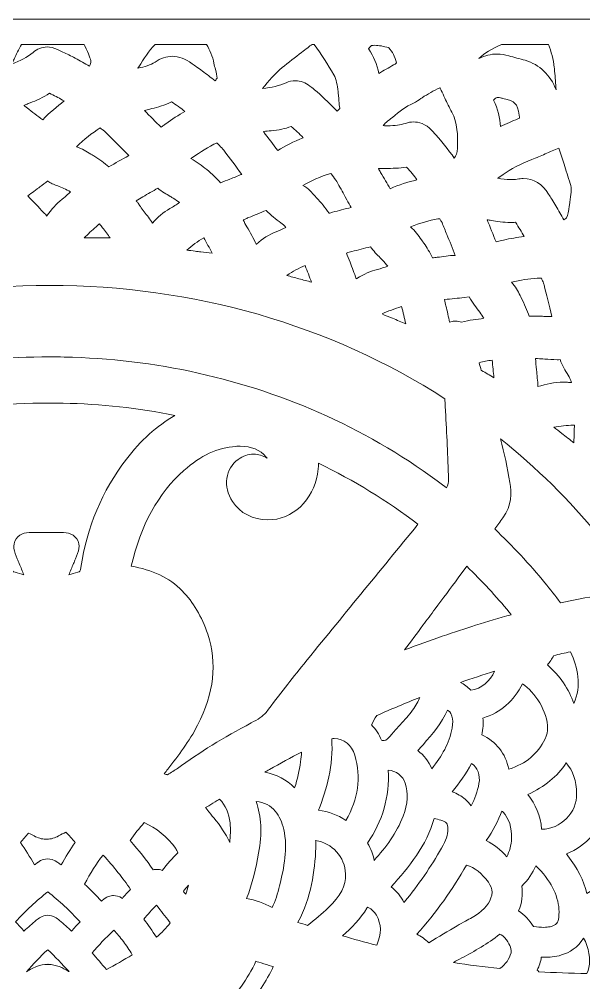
# Model space of a CAD drawing. Extents: x 140 to 2861, y -2860 to -140.
# Drawn here: x 1463 to 2238, y -1464 to -140 of the extents above; entities that cross this region are included whole.
import ezdxf

# ---------------------------------------------------------------- set-up
doc = ezdxf.new("R2010")
doc.units = 0
doc.header["$MEASUREMENT"] = 0
doc.layers.add('Layer 1', color=7, linetype='Continuous')

# ---------------------------------------------------------------- blocks, each defined once
blk = doc.blocks.new('block 2')
at = {"layer": 'Layer 1', "lineweight": 0}
blk.add_lwpolyline([(140.3, -139.6), (140.3, -2859.8), (2860.6, -2859.8), (2860.6, -139.6), (140.3, -139.6)], dxfattribs=at)
for points, knots in [([(1552.3, -174.1), (1552.6, -174.8), (1552.9, -175.5), (1553.2, -176.2), (1558.4, -187.5), (1561.5, -194.3), (1561.4, -197.8), (1561.4, -199.3), (1560.7, -201.4), (1559.6, -204.2), (1553, -200.3), (1546.7, -196.6), (1540, -193), (1534.3, -189.9), (1528.6, -187.2), (1523, -184.6), (1520.5, -183.5), (1518, -182.3), (1515.6, -181.1), (1510.8, -178.9), (1506, -177.7), (1501.3, -177.7), (1494.2, -177.7), (1487.5, -180.3), (1482.1, -185.1), (1474.1, -192.1), (1464.7, -196.6), (1452.9, -201.3), (1452.9, -201.2), (1452.9, -201.2), (1452.9, -201.2), (1453.1, -200.7), (1453.3, -200.3), (1453.5, -199.9), (1454.2, -198.4), (1455.1, -196.5), (1456.1, -194.3), (1459, -188), (1462.4, -181), (1466.5, -174.1), (1466.5, -174.1), (1552.3, -174.1), (1552.3, -174.1)], [0, 0, 0, 0, 1, 1, 1, 2, 2, 2, 3, 3, 3, 4, 4, 4, 5, 5, 5, 6, 6, 6, 7, 7, 7, 8, 8, 8, 9, 9, 9, 10, 10, 10, 11, 11, 11, 12, 12, 12, 13, 13, 13, 14, 14, 14, 14]), ([(1720.1, -174.1), (1725.1, -181.9), (1728.5, -190.4), (1730.5, -200.1), (1731.1, -203), (1731.8, -205.7), (1732.5, -208.4), (1733.7, -212.8), (1734.8, -217.1), (1734.8, -220.4), (1734.4, -221.2), (1733.2, -222.8), (1732.1, -224.1), (1726.2, -219.5), (1720.4, -215.1), (1714.6, -210.7), (1711.9, -208.6), (1709.2, -206.7), (1706.5, -204.9), (1704.4, -203.5), (1702.5, -202.1), (1700.6, -200.7), (1691.3, -193.9), (1682.4, -190.5), (1673.3, -190.5), (1665.3, -190.5), (1657.4, -193.2), (1649.6, -198.4), (1643.4, -202.6), (1635.2, -204.8), (1626.3, -206.8), (1626.3, -206.6), (1626.3, -206.5), (1626.2, -206.4), (1626.2, -206.4), (1627.2, -204.9), (1627.2, -204.9), (1634.4, -193.8), (1641.3, -183.2), (1649.6, -174.1), (1649.6, -174.1), (1720.1, -174.1), (1720.1, -174.1)], [0, 0, 0, 0, 1, 1, 1, 2, 2, 2, 3, 3, 3, 4, 4, 4, 5, 5, 5, 6, 6, 6, 7, 7, 7, 8, 8, 8, 9, 9, 9, 10, 10, 10, 11, 11, 11, 12, 12, 12, 13, 13, 13, 14, 14, 14, 14]), ([(1859.2, -178.7), (1861.2, -177.1), (1863.4, -175.5), (1865.5, -174.1), (1865.5, -174.1), (1868.1, -174.1), (1868.1, -174.1), (1877.8, -187.6), (1886.9, -201.7), (1895.1, -216), (1898.7, -222.3), (1899.7, -230.1), (1900.8, -239.2), (1901, -241), (1901.2, -242.9), (1901.5, -244.7), (1901.7, -246.1), (1901.8, -247.7), (1901.9, -249.4), (1902, -252.5), (1902.2, -255.9), (1903, -259.7), (1903.5, -262), (1903.2, -262.3), (1902, -263.5), (1901.2, -264.3), (1900.4, -265.1), (1899.6, -266), (1891.1, -257), (1882, -248), (1872.2, -239.5), (1869.7, -237.4), (1867.2, -235.4), (1864.8, -233.4), (1864, -232.7), (1863.1, -232), (1862.3, -231.4), (1856.4, -226.5), (1849.5, -224), (1842.3, -224), (1837.9, -224), (1833.6, -224.9), (1829.5, -226.8), (1820.3, -231), (1809.9, -233.5), (1797.2, -234.6), (1805.4, -224.7), (1814.2, -214.4), (1824.2, -206.1), (1832.8, -198.9), (1841.9, -191.9), (1850.8, -185.1), (1853.6, -182.9), (1856.4, -180.8), (1859.2, -178.7)], [0, 0, 0, 0, 1, 1, 1, 2, 2, 2, 3, 3, 3, 4, 4, 4, 5, 5, 5, 6, 6, 6, 7, 7, 7, 8, 8, 8, 9, 9, 9, 10, 10, 10, 11, 11, 11, 12, 12, 12, 13, 13, 13, 14, 14, 14, 15, 15, 15, 16, 16, 16, 17, 17, 17, 18, 18, 18, 18]), ([(1970.2, -178.6), (1970.3, -178.7), (1970.4, -178.8), (1970.5, -179), (1975.4, -184.1), (1978.9, -190.7), (1981.3, -199.6), (1979.9, -200.7), (1978.5, -201.6), (1977.3, -202.3), (1977.3, -202.3), (1977.1, -202.4), (1977.1, -202.4), (1970.4, -206.1), (1963.5, -209.9), (1956.8, -214.2), (1954.3, -201.5), (1949.7, -190.5), (1942.9, -180.7), (1942.8, -180.6), (1942.7, -180.5), (1942.7, -180.4), (1942.7, -180.4), (1942.7, -180.4), (1942.7, -180.4), (1945.2, -175.9), (1946.7, -175.8), (1947.3, -175.7), (1948.5, -175.5), (1949.9, -175.4), (1951.2, -175.4), (1957.1, -175.4), (1963.3, -176.8), (1970.2, -178.6)], [0, 0, 0, 0, 1, 1, 1, 2, 2, 2, 3, 3, 3, 4, 4, 4, 5, 5, 5, 6, 6, 6, 7, 7, 7, 8, 8, 8, 9, 9, 9, 10, 10, 10, 11, 11, 11, 11]), ([(2189.8, -174.1), (2193.4, -183.9), (2196.7, -194.7), (2197.7, -205.7), (2197.9, -207.4), (2198, -209.1), (2198.2, -210.8), (2199, -219.6), (2199.8, -228.2), (2200.2, -236.6), (2192.3, -216), (2177.7, -202), (2157.9, -196), (2154, -194.9), (2150.1, -193.9), (2146.4, -192.9), (2142.6, -191.9), (2139, -191), (2135.4, -189.9), (2130.1, -188.3), (2124.6, -187.4), (2119.2, -187.4), (2110.8, -187.4), (2102.5, -189.4), (2094.3, -193.4), (2101.8, -186.2), (2111.6, -180.1), (2125.2, -174.1), (2125.2, -174.1), (2189.8, -174.1), (2189.8, -174.1)], [0, 0, 0, 0, 1, 1, 1, 2, 2, 2, 3, 3, 3, 4, 4, 4, 5, 5, 5, 6, 6, 6, 7, 7, 7, 8, 8, 8, 9, 9, 9, 10, 10, 10, 10]), ([(2016.4, -247.4), (2023.8, -242.2), (2032, -238), (2040.6, -233.6), (2041.3, -234.7), (2041.9, -236), (2042.5, -237.3), (2044.2, -240.7), (2045.8, -244.1), (2047.5, -247.8), (2050.4, -254.2), (2053.5, -260.7), (2057, -267.2), (2065.1, -282.1), (2065.3, -299), (2064.8, -316.5), (2064.6, -323.4), (2063.1, -327.4), (2060.5, -330.4), (2052.3, -318.7), (2042.9, -307.1), (2029.9, -292.7), (2020.9, -282.8), (2011.2, -280.7), (2004.7, -280.7), (2001, -280.7), (1997.3, -281.4), (1993.5, -282.6), (1986.6, -284.9), (1979, -285.9), (1968.7, -285.9), (1966.8, -285.9), (1964.9, -285.9), (1963, -285.8), (1963.6, -284.4), (1964.9, -282.9), (1967.3, -281), (1970.1, -278.8), (1972.8, -276.6), (1975.5, -274.4), (1985.1, -266.6), (1994.1, -259.2), (2004.4, -254.8), (2008.6, -253), (2011.9, -250.6), (2014.5, -248.7), (2015.2, -248.2), (2015.8, -247.8), (2016.4, -247.4)], [0, 0, 0, 0, 1, 1, 1, 2, 2, 2, 3, 3, 3, 4, 4, 4, 5, 5, 5, 6, 6, 6, 7, 7, 7, 8, 8, 8, 9, 9, 9, 10, 10, 10, 11, 11, 11, 12, 12, 12, 13, 13, 13, 14, 14, 14, 15, 15, 15, 16, 16, 16, 16]), ([(1478, -254.6), (1486.9, -251.1), (1496.1, -247.5), (1504.9, -241.2), (1504.9, -241.2), (1507, -242.3), (1507, -242.3), (1513.2, -245.5), (1519.1, -248.5), (1524.7, -251.8), (1515.1, -259.3), (1504.9, -267.8), (1495.4, -277.8), (1488.2, -272.4), (1481, -266.8), (1474, -261.3), (1474, -261.3), (1473.1, -260.7), (1473.1, -260.7), (1472, -259.8), (1470.8, -258.9), (1469.7, -258), (1471.7, -257.2), (1473.7, -256.3), (1475.6, -255.5), (1475.6, -255.5), (1478, -254.6), (1478, -254.6)], [0, 0, 0, 0, 1, 1, 1, 2, 2, 2, 3, 3, 3, 4, 4, 4, 5, 5, 5, 6, 6, 6, 7, 7, 7, 8, 8, 8, 9, 9, 9, 9]), ([(2114.5, -250.9), (2117.2, -247), (2119.2, -247), (2120.3, -247), (2120.9, -247), (2121.5, -247), (2122.2, -247.1), (2123.1, -247.3), (2124.2, -247.6), (2125.4, -247.9), (2126, -248), (2126.5, -248.2), (2127.1, -248.3), (2144.6, -252.6), (2146.5, -254.6), (2149.5, -271.4), (2149.5, -271.4), (2149.5, -271.7), (2149.5, -271.7), (2149.7, -272.9), (2150, -274.2), (2150.1, -275.3), (2149.2, -275.8), (2148.2, -276.2), (2147.6, -276.4), (2140.2, -279.5), (2132.1, -283), (2123.7, -286.9), (2122.9, -275.7), (2120.5, -263.1), (2114.5, -250.9)], [0, 0, 0, 0, 1, 1, 1, 2, 2, 2, 3, 3, 3, 4, 4, 4, 5, 5, 5, 6, 6, 6, 7, 7, 7, 8, 8, 8, 9, 9, 9, 10, 10, 10, 10]), ([(1645.3, -262.3), (1653.6, -260.3), (1663, -257.9), (1672.1, -252.9), (1678.6, -257.3), (1684.8, -261.6), (1690.6, -266.2), (1681.8, -271.3), (1672.9, -276.7), (1664.5, -283.2), (1664, -283.6), (1663.3, -284.1), (1662.6, -284.6), (1661.3, -285.5), (1659.6, -286.6), (1658, -288), (1650.4, -280.5), (1642.7, -272.6), (1635.2, -265), (1637.6, -264.3), (1640, -263.6), (1642.4, -263), (1643.4, -262.8), (1644.3, -262.5), (1645.3, -262.3)], [0, 0, 0, 0, 1, 1, 1, 2, 2, 2, 3, 3, 3, 4, 4, 4, 5, 5, 5, 6, 6, 6, 7, 7, 7, 8, 8, 8, 8]), ([(1586.3, -342.5), (1580, -337.2), (1573.3, -331.9), (1565.5, -327.3), (1564.1, -326.5), (1562.8, -325.6), (1561.4, -324.8), (1555.8, -321.2), (1549.6, -317.3), (1541.7, -315.1), (1552.1, -304.6), (1562.8, -296.1), (1574.3, -289), (1575.3, -289.7), (1576.2, -290.4), (1577, -291), (1578.4, -291.9), (1579.9, -293), (1580.6, -293.7), (1591.6, -304.7), (1602.7, -316), (1613.5, -327), (1604, -331.9), (1595, -337.3), (1586.3, -342.5)], [0, 0, 0, 0, 1, 1, 1, 2, 2, 2, 3, 3, 3, 4, 4, 4, 5, 5, 5, 6, 6, 6, 7, 7, 7, 8, 8, 8, 8]), ([(1808.9, -292.7), (1819.1, -292.3), (1828.5, -289.7), (1836.6, -287.1), (1842, -291.7), (1847.7, -296.8), (1853, -302.4), (1840, -307.8), (1828.4, -313.6), (1818, -319.7), (1811.7, -311.5), (1805.2, -302.9), (1798.4, -293.9), (1802, -293.3), (1805.5, -292.9), (1808.9, -292.7)], [0, 0, 0, 0, 1, 1, 1, 2, 2, 2, 3, 3, 3, 4, 4, 4, 5, 5, 5, 5]), ([(1752.5, -359.2), (1748.3, -360.9), (1743.9, -362.6), (1739.6, -364.4), (1734, -358.1), (1728, -351.8), (1720.7, -346.2), (1713.8, -340.8), (1706.9, -335.6), (1698.8, -331.1), (1707.8, -324.6), (1717.9, -318.3), (1730.3, -311.4), (1731.1, -310.9), (1732.4, -310.4), (1733.9, -309.8), (1734.1, -309.7), (1734.4, -309.6), (1734.7, -309.5), (1735.8, -310.7), (1736.9, -311.9), (1738, -313), (1740.2, -315.3), (1742.4, -317.5), (1743.9, -319.5), (1752.2, -330.5), (1760.6, -341.7), (1768.6, -352.7), (1763.3, -354.9), (1757.8, -357.1), (1752.5, -359.2)], [0, 0, 0, 0, 1, 1, 1, 2, 2, 2, 3, 3, 3, 4, 4, 4, 5, 5, 5, 6, 6, 6, 7, 7, 7, 8, 8, 8, 9, 9, 9, 10, 10, 10, 10]), ([(2219.1, -390.7), (2218.8, -392.6), (2218.5, -394.4), (2218.2, -396.3), (2217.3, -402.6), (2216.2, -409.9), (2215, -411.7), (2214.5, -412.5), (2213, -413.7), (2210.9, -415.2), (2207.2, -408.6), (2203.6, -402.3), (2200, -396), (2198.1, -392.7), (2196.1, -389.6), (2194.2, -386.6), (2192.7, -384.3), (2191.3, -382.2), (2190, -380), (2181.5, -365.8), (2169.7, -358.5), (2155, -358.5), (2152.4, -358.5), (2149.6, -358.8), (2146.8, -359.2), (2143.7, -359.8), (2140.5, -360), (2137.2, -360), (2131.9, -360), (2126.2, -359.3), (2120, -358), (2120, -358), (2120, -358), (2120, -358), (2121.4, -356.8), (2125, -354.5), (2127.6, -352.8), (2137.9, -346.1), (2151.7, -337.8), (2167, -332.3), (2173.4, -330.1), (2179.3, -327.3), (2185, -324.7), (2191.7, -321.7), (2197.9, -318.8), (2204.2, -316.9), (2206.6, -324.1), (2208.9, -331.4), (2211.1, -338.6), (2213.9, -347.3), (2216.7, -356.3), (2219.6, -365.2), (2222.1, -372.6), (2220.7, -381), (2219.1, -390.7)], [0, 0, 0, 0, 1, 1, 1, 2, 2, 2, 3, 3, 3, 4, 4, 4, 5, 5, 5, 6, 6, 6, 7, 7, 7, 8, 8, 8, 9, 9, 9, 10, 10, 10, 11, 11, 11, 12, 12, 12, 13, 13, 13, 14, 14, 14, 15, 15, 15, 16, 16, 16, 17, 17, 17, 18, 18, 18, 18]), ([(1961.4, -344.6), (1961.4, -344.6), (1961.5, -344.6), (1961.5, -344.6), (1962.9, -344.6), (1964.3, -344.6), (1965.7, -344.6), (1975.1, -344.5), (1984.8, -344.5), (1994.9, -342.7), (2000.5, -348.8), (2005.2, -354.5), (2009.2, -360.2), (1997.1, -363.3), (1984.6, -367), (1972.4, -372.4), (1968.3, -365.5), (1964, -358.1), (1959.3, -350), (1958.3, -348.2), (1957.3, -346.4), (1956.3, -344.6), (1958, -344.6), (1959.7, -344.6), (1961.4, -344.6)], [0, 0, 0, 0, 1, 1, 1, 2, 2, 2, 3, 3, 3, 4, 4, 4, 5, 5, 5, 6, 6, 6, 7, 7, 7, 8, 8, 8, 8]), ([(1893.3, -404.8), (1891.7, -405.3), (1890.2, -405.7), (1888.6, -406.2), (1883.3, -398.3), (1877.3, -391.5), (1871.5, -384.9), (1871.5, -384.9), (1869.1, -382.3), (1869.1, -382.3), (1865.3, -378), (1860.2, -372.1), (1852.7, -368), (1863.4, -362), (1876.8, -355.5), (1891.1, -351.4), (1891.7, -352.2), (1892.3, -353), (1892.9, -353.9), (1895.2, -357), (1897.3, -359.9), (1899, -362.7), (1903, -369.5), (1906.9, -376.6), (1910.7, -383.5), (1910.7, -383.5), (1913.1, -387.9), (1913.1, -387.9), (1915, -391.4), (1916.9, -394.9), (1918.8, -398.4), (1910, -400.2), (1901.5, -402.5), (1893.3, -404.8)], [0, 0, 0, 0, 1, 1, 1, 2, 2, 2, 3, 3, 3, 4, 4, 4, 5, 5, 5, 6, 6, 6, 7, 7, 7, 8, 8, 8, 9, 9, 9, 10, 10, 10, 11, 11, 11, 11]), ([(1502.5, -361.9), (1506, -364.2), (1510.5, -367), (1516.1, -368.7), (1521.7, -370.4), (1527.3, -373), (1533.7, -376.9), (1532.5, -378), (1531.3, -379), (1530.1, -380), (1527.3, -382.4), (1524.7, -384.7), (1522, -386.9), (1514.1, -393.3), (1507.3, -400.8), (1501.2, -409.9), (1501.2, -409.9), (1501.1, -410), (1501.1, -410), (1499.8, -408.4), (1498.3, -406.7), (1496.7, -405), (1489.4, -397.6), (1482.1, -390), (1474.9, -382.4), (1477.7, -380.3), (1480.5, -378.1), (1483.2, -376.1), (1483.2, -376.1), (1487.7, -372.7), (1487.7, -372.7), (1487.9, -372.5), (1488.2, -372.3), (1488.4, -372.2), (1489.3, -371.7), (1490.4, -370.9), (1491.6, -370), (1495.2, -367.3), (1498.7, -364.5), (1502.3, -361.8), (1502.4, -361.8), (1502.4, -361.9), (1502.5, -361.9)], [0, 0, 0, 0, 1, 1, 1, 2, 2, 2, 3, 3, 3, 4, 4, 4, 5, 5, 5, 6, 6, 6, 7, 7, 7, 8, 8, 8, 9, 9, 9, 10, 10, 10, 11, 11, 11, 12, 12, 12, 13, 13, 13, 14, 14, 14, 14]), ([(1670.6, -383.1), (1671.9, -383.9), (1673.2, -384.7), (1674.5, -385.5), (1677.9, -387.5), (1680.9, -389.4), (1683.4, -391.3), (1678.9, -394.3), (1674.6, -397.2), (1670.1, -399.7), (1661, -404.9), (1653.1, -411.5), (1646, -419.8), (1642.5, -414.2), (1638.6, -409), (1634.8, -404), (1633, -401.5), (1631.2, -399.2), (1629.5, -396.9), (1628.5, -395.4), (1627.5, -394), (1626.4, -392.5), (1625.6, -391.3), (1624.7, -390.1), (1623.8, -388.9), (1626.9, -387.1), (1629.9, -385.3), (1633, -383.5), (1639.7, -379.7), (1646.5, -375.7), (1653.3, -371.8), (1659.1, -376.3), (1665.1, -379.9), (1670.6, -383.1)], [0, 0, 0, 0, 1, 1, 1, 2, 2, 2, 3, 3, 3, 4, 4, 4, 5, 5, 5, 6, 6, 6, 7, 7, 7, 8, 8, 8, 9, 9, 9, 10, 10, 10, 11, 11, 11, 11]), ([(1822.4, -419.3), (1824.8, -421.1), (1827.2, -423.2), (1829.4, -425.6), (1824.8, -427.8), (1820.2, -429.9), (1815.7, -431.7), (1806.1, -435.6), (1797.3, -441), (1788.8, -448.5), (1788.7, -448.6), (1788.6, -448.7), (1788.5, -448.8), (1784.6, -440.4), (1780.2, -432.5), (1775.8, -424.9), (1774, -421.6), (1772.2, -418.4), (1770.5, -415.3), (1771.4, -414.9), (1772.3, -414.5), (1773.3, -414.1), (1774.8, -413.5), (1776.4, -412.8), (1777.9, -412.2), (1786, -408.9), (1794, -405.5), (1802.1, -402.2), (1808.6, -408.8), (1815.6, -414.3), (1822.4, -419.3)], [0, 0, 0, 0, 1, 1, 1, 2, 2, 2, 3, 3, 3, 4, 4, 4, 5, 5, 5, 6, 6, 6, 7, 7, 7, 8, 8, 8, 9, 9, 9, 10, 10, 10, 10]), ([(1552.4, -440.1), (1557.3, -434.8), (1563, -429.8), (1568.9, -424.6), (1570.1, -423.5), (1571.4, -422.4), (1572.6, -421.3), (1572.9, -421.1), (1573.2, -420.8), (1573.5, -420.6), (1574.8, -422.4), (1576.2, -424.2), (1577.5, -426), (1581.1, -430.8), (1584.7, -435.5), (1588.1, -440.1), (1583.9, -440), (1580, -440), (1576.2, -440), (1572.2, -440), (1568.2, -440), (1564.2, -440.1), (1560.3, -440.1), (1556.4, -440.1), (1552.5, -440.1), (1552.5, -440.1), (1552.4, -440.1), (1552.4, -440.1)], [0, 0, 0, 0, 1, 1, 1, 2, 2, 2, 3, 3, 3, 4, 4, 4, 5, 5, 5, 6, 6, 6, 7, 7, 7, 8, 8, 8, 9, 9, 9, 9]), ([(2037, -466.7), (2034.8, -467), (2032.7, -467.4), (2030.5, -467.6), (2026.7, -459.7), (2022.9, -453.2), (2018.7, -447.4), (2017.6, -445.9), (2016.5, -444.3), (2015.3, -442.6), (2011.3, -436.8), (2006.9, -430.3), (2000.3, -424.8), (2013.3, -419.6), (2025.7, -416), (2037.9, -414), (2038.8, -413.9), (2039.7, -413.7), (2040.4, -413.6), (2040.7, -414.2), (2041.1, -414.9), (2041.7, -415.8), (2042, -416.3), (2042.3, -416.9), (2042.7, -417.5), (2043, -418), (2043.5, -418.7), (2043.6, -419), (2045.8, -424.5), (2048.1, -430), (2050.2, -435.3), (2054.1, -444.7), (2058, -454.2), (2061.7, -464), (2053.1, -464.4), (2044.9, -465.6), (2037, -466.7)], [0, 0, 0, 0, 1, 1, 1, 2, 2, 2, 3, 3, 3, 4, 4, 4, 5, 5, 5, 6, 6, 6, 7, 7, 7, 8, 8, 8, 9, 9, 9, 10, 10, 10, 11, 11, 11, 12, 12, 12, 12]), ([(2137.7, -418.8), (2140, -418.8), (2142.3, -418.8), (2144.5, -418.6), (2148.9, -425.6), (2152.8, -431.8), (2156.2, -438), (2146.9, -439.3), (2137.4, -440.8), (2127.9, -443.1), (2127.9, -443.1), (2125.5, -443.7), (2125.5, -443.7), (2123, -444.3), (2120.4, -444.9), (2117.8, -445.6), (2113.7, -435.4), (2109.6, -425.1), (2105.7, -415.1), (2107.6, -415.3), (2109.4, -415.6), (2111.2, -416), (2118.8, -417.4), (2127.9, -418.8), (2137.7, -418.8)], [0, 0, 0, 0, 1, 1, 1, 2, 2, 2, 3, 3, 3, 4, 4, 4, 5, 5, 5, 6, 6, 6, 7, 7, 7, 8, 8, 8, 8]), ([(1712.4, -459.2), (1709.9, -458.9), (1707.3, -458.6), (1704.8, -458.3), (1700.7, -457.7), (1696.9, -457.3), (1693.2, -456.7), (1700.5, -450.5), (1708.2, -444.8), (1716.4, -439.8), (1720.3, -446.6), (1724.2, -453.8), (1728.1, -461.1), (1722.8, -460.4), (1717.6, -459.8), (1712.4, -459.2)], [0, 0, 0, 0, 1, 1, 1, 2, 2, 2, 3, 3, 3, 4, 4, 4, 5, 5, 5, 5]), ([(1958.8, -467.5), (1959.8, -468.5), (1960.8, -469.5), (1961.7, -470.5), (1964.5, -473.4), (1967, -476.1), (1969.2, -479), (1964.4, -480.6), (1959.7, -482.1), (1955, -483.3), (1945.7, -485.6), (1936.6, -489.6), (1926.6, -495.9), (1926.6, -495.9), (1925.8, -496.4), (1925.8, -496.4), (1923.2, -488.5), (1920.2, -480.8), (1917.3, -473.4), (1915.5, -469.1), (1913.9, -464.9), (1912.4, -460.8), (1914.9, -460.1), (1917.4, -459.5), (1919.9, -458.8), (1928.2, -456.7), (1936.7, -454.5), (1945.2, -452.1), (1949.5, -458), (1954.4, -463), (1958.8, -467.5)], [0, 0, 0, 0, 1, 1, 1, 2, 2, 2, 3, 3, 3, 4, 4, 4, 5, 5, 5, 6, 6, 6, 7, 7, 7, 8, 8, 8, 9, 9, 9, 10, 10, 10, 10]), ([(1830.4, -491.6), (1839, -485.9), (1847.2, -481.5), (1855.5, -478.1), (1858.6, -485.8), (1861.7, -493.4), (1864.5, -500.9), (1858.7, -499.3), (1852.9, -497.7), (1847.2, -496.2), (1841.4, -494.7), (1835.8, -493.2), (1830.4, -491.6)], [0, 0, 0, 0, 1, 1, 1, 2, 2, 2, 3, 3, 3, 4, 4, 4, 4]), ([(2189.2, -548.1), (2187.7, -548.1), (2186.3, -548.1), (2184.8, -548.1), (2183.8, -547.9), (2182.7, -547.7), (2181.6, -547.7), (2179.4, -547.7), (2177.1, -547.8), (2174.9, -547.8), (2172.7, -547.8), (2170.5, -547.8), (2168.3, -547.8), (2166.4, -547.8), (2164.8, -547.8), (2163.2, -547.8), (2160.5, -539.6), (2156.9, -531.3), (2151.8, -521.2), (2151.4, -520.4), (2151, -519.7), (2150.7, -519), (2147.9, -513.5), (2144.6, -506.8), (2138.9, -501), (2151.4, -498), (2163, -496.1), (2174.2, -495.4), (2174.9, -495.3), (2175.6, -495.3), (2176.5, -495.3), (2177.5, -495.3), (2178.4, -495.3), (2179.4, -495.4), (2179.6, -495.4), (2179.9, -495.4), (2180.1, -495.4), (2180.6, -496.7), (2181.1, -497.9), (2181.6, -499), (2182.5, -501.1), (2183.4, -503.1), (2183.7, -504.6), (2187, -517.7), (2190.4, -531.5), (2194.3, -548.1), (2192.6, -548.1), (2190.9, -548.1), (2189.2, -548.1)], [0, 0, 0, 0, 1, 1, 1, 2, 2, 2, 3, 3, 3, 4, 4, 4, 5, 5, 5, 6, 6, 6, 7, 7, 7, 8, 8, 8, 9, 9, 9, 10, 10, 10, 11, 11, 11, 12, 12, 12, 13, 13, 13, 14, 14, 14, 15, 15, 15, 16, 16, 16, 16]), ([(2049.9, -783.5), (2048.6, -782.5), (2047.4, -781.6), (2046.2, -780.7), (1996.7, -743.1), (1942.5, -710.8), (1885, -684.6), (1829.2, -659.2), (1769.9, -639.4), (1708.8, -625.8), (1648.8, -612.4), (1586.8, -605), (1524.7, -603.7), (1518.2, -603.6), (1511.5, -603.5), (1505, -603.5), (1447.4, -603.5), (1389.5, -608.8), (1332.9, -619.2), (1269.3, -630.9), (1207, -649.1), (1147.8, -673.4), (1087.3, -698.3), (1029.9, -729.5), (977.1, -766.3), (968.6, -772.2), (960.1, -778.4), (951.7, -784.7), (949.3, -780.4), (948, -776.2), (948.2, -771.8), (949.3, -740.6), (950.9, -708.8), (952.4, -678.1), (952.4, -678.1), (952.8, -671.4), (952.8, -671.4), (952.9, -668.8), (953.1, -666.1), (953.3, -663.2), (1115.7, -560), (1306.4, -505.4), (1505.2, -505.4), (1702.2, -505.4), (1889.5, -559.2), (2047.5, -661.1), (2047.7, -664.6), (2047.9, -668), (2048.1, -671.4), (2048.1, -671.4), (2048.5, -678.2), (2048.5, -678.2), (2050, -708.9), (2051.6, -740.6), (2052.7, -771.7), (2052.8, -775.7), (2051.8, -779.6), (2049.9, -783.5)], [0, 0, 0, 0, 1, 1, 1, 2, 2, 2, 3, 3, 3, 4, 4, 4, 5, 5, 5, 6, 6, 6, 7, 7, 7, 8, 8, 8, 9, 9, 9, 10, 10, 10, 11, 11, 11, 12, 12, 12, 13, 13, 13, 14, 14, 14, 15, 15, 15, 16, 16, 16, 17, 17, 17, 18, 18, 18, 19, 19, 19, 19]), ([(2095.3, -542.1), (2097.5, -544.8), (2099.3, -547.6), (2100.9, -550.5), (2096, -551.3), (2091.2, -552), (2086.5, -552.6), (2081.1, -553.2), (2075.8, -554.4), (2070.5, -556), (2067.9, -554.8), (2065.1, -554.3), (2062.5, -554.3), (2061.7, -554.3), (2060.8, -554.4), (2059.9, -554.5), (2058.6, -554.6), (2056.4, -555), (2054, -556), (2052.5, -548.3), (2050.7, -540.8), (2049, -533.5), (2048.3, -530.6), (2047.7, -527.7), (2047, -524.8), (2056.4, -523.8), (2065.7, -522.8), (2073.8, -522), (2073.8, -522), (2081, -521.2), (2081, -521.2), (2085.3, -529.1), (2090.6, -535.9), (2095.3, -542.1)], [0, 0, 0, 0, 1, 1, 1, 2, 2, 2, 3, 3, 3, 4, 4, 4, 5, 5, 5, 6, 6, 6, 7, 7, 7, 8, 8, 8, 9, 9, 9, 10, 10, 10, 11, 11, 11, 11]), ([(1988.2, -534.5), (1990.2, -542.4), (1992, -550.4), (1993.9, -558.2), (1987.7, -555.5), (1981.6, -553), (1975.6, -550.5), (1970.9, -548.6), (1966, -546.5), (1961.3, -544.5), (1969.4, -540.7), (1978.3, -537.4), (1988.2, -534.5)], [0, 0, 0, 0, 1, 1, 1, 2, 2, 2, 3, 3, 3, 4, 4, 4, 4]), ([(2094.5, -611.5), (2100.5, -610), (2106.5, -608.8), (2112.5, -608.1), (2113.3, -616.5), (2114.1, -624.6), (2114.8, -632.2), (2109.2, -628.7), (2103.6, -625.5), (2098, -622.4), (2097.8, -622.3), (2097.7, -622.2), (2097.5, -622.1), (2096.5, -618.5), (2095.5, -614.9), (2094.5, -611.5)], [0, 0, 0, 0, 1, 1, 1, 2, 2, 2, 3, 3, 3, 4, 4, 4, 5, 5, 5, 5]), ([(2217.4, -638.6), (2215.1, -638.4), (2212.8, -638.3), (2210.4, -638.3), (2197.8, -638.3), (2186.3, -641.2), (2175.3, -644.2), (2174.9, -636.4), (2174.1, -628.8), (2173.3, -621.3), (2172.8, -616), (2172.2, -610.9), (2171.9, -605.9), (2176.1, -605.9), (2179.3, -606), (2182.2, -606.2), (2182.2, -606.2), (2184.8, -606.5), (2184.8, -606.5), (2190.1, -606.9), (2195.7, -607.4), (2201.5, -607.4), (2202.9, -607.4), (2204.4, -607.4), (2205.7, -607.3), (2208.7, -615.4), (2212.9, -622.5), (2216.7, -628.6), (2218.6, -631.6), (2220.1, -634.9), (2221.4, -638.6), (2220.1, -638.6), (2218.7, -638.6), (2217.4, -638.6)], [0, 0, 0, 0, 1, 1, 1, 2, 2, 2, 3, 3, 3, 4, 4, 4, 5, 5, 5, 6, 6, 6, 7, 7, 7, 8, 8, 8, 9, 9, 9, 10, 10, 10, 11, 11, 11, 11]), ([(1610.3, -744.1), (1576.9, -787.7), (1555.9, -837.8), (1547.9, -893), (1547.2, -898.3), (1546.6, -898.5), (1543.4, -899.4), (1539.3, -900.4), (1535.3, -901.7), (1531.4, -903.1), (1533.3, -898), (1535.4, -892.8), (1537.7, -887.6), (1538.6, -885.4), (1539.5, -883.2), (1540.4, -881), (1540.4, -881), (1540.5, -880.9), (1540.5, -880.9), (1544.5, -871), (1548, -862.5), (1542.1, -853.6), (1536.2, -844.8), (1526.7, -844.8), (1516.5, -844.7), (1516.5, -844.7), (1516.5, -844.7), (1516.5, -844.7), (1511.2, -844.7), (1505.8, -844.8), (1500.5, -844.8), (1495.1, -844.8), (1489.7, -844.7), (1484.3, -844.7), (1474.2, -844.8), (1464.7, -844.8), (1458.8, -853.6), (1452.9, -862.5), (1456.4, -871), (1460.4, -880.9), (1460.4, -880.9), (1460.5, -881), (1460.5, -881), (1461.4, -883.2), (1462.3, -885.4), (1463.2, -887.6), (1465.5, -892.8), (1467.6, -898), (1469.5, -903.1), (1465.6, -901.7), (1461.6, -900.4), (1457.5, -899.4), (1454.2, -898.5), (1453.7, -898.3), (1453, -893), (1444.9, -837.8), (1424, -787.7), (1390.6, -744.1), (1371.6, -719.1), (1349.9, -699.4), (1325.8, -684.9), (1384.1, -673), (1444.1, -666.9), (1504.5, -666.9), (1510.8, -666.9), (1517.1, -667), (1523.4, -667.1), (1575.2, -668.2), (1626.7, -673.8), (1676.9, -683.9), (1652.1, -698.4), (1629.8, -718.5), (1610.3, -744.1)], [0, 0, 0, 0, 1, 1, 1, 2, 2, 2, 3, 3, 3, 4, 4, 4, 5, 5, 5, 6, 6, 6, 7, 7, 7, 8, 8, 8, 9, 9, 9, 10, 10, 10, 11, 11, 11, 12, 12, 12, 13, 13, 13, 14, 14, 14, 15, 15, 15, 16, 16, 16, 17, 17, 17, 18, 18, 18, 19, 19, 19, 20, 20, 20, 21, 21, 21, 22, 22, 22, 23, 23, 23, 24, 24, 24, 24]), ([(2196.9, -700.1), (2206, -698.6), (2215, -697.7), (2223.9, -697.4), (2224.2, -697.4), (2224.6, -697.4), (2224.9, -697.4), (2224.9, -697.4), (2225.4, -697.4), (2225.4, -697.4), (2225.3, -700.4), (2225.2, -703.4), (2225.1, -706.3), (2225, -711.4), (2224.8, -716.6), (2224.7, -721.8), (2219.1, -717.3), (2213.5, -713), (2208, -708.7), (2204.3, -705.9), (2200.6, -703), (2196.9, -700.1)], [0, 0, 0, 0, 1, 1, 1, 2, 2, 2, 3, 3, 3, 4, 4, 4, 5, 5, 5, 6, 6, 6, 7, 7, 7, 7]), ([(1853.7, -1025.7), (1836.7, -1046.7), (1820.9, -1067.3), (1802, -1092), (1797.5, -1097.9), (1791, -1101.6), (1781.6, -1106.6), (1743.7, -1126.5), (1710.6, -1147), (1680.4, -1169), (1678.6, -1170.4), (1676.4, -1171.7), (1674.2, -1173.1), (1671.8, -1174.6), (1669.3, -1176.1), (1666.8, -1177.9), (1666.1, -1177.7), (1665.4, -1177.4), (1664.8, -1177.2), (1664, -1176.9), (1663.1, -1176.6), (1662.3, -1176.3), (1663.9, -1174.2), (1665.6, -1172), (1667.2, -1169.9), (1681.7, -1151.1), (1696.7, -1131.7), (1708, -1109.6), (1730.7, -1065.3), (1735.3, -1024.4), (1721.9, -984.7), (1713.8, -960.2), (1702.3, -940.7), (1687, -925.1), (1669, -906.9), (1646, -895.8), (1616.8, -891.3), (1630, -834.5), (1653.7, -791.3), (1689.3, -759.5), (1712.1, -739.1), (1735.5, -728.3), (1760.7, -726.5), (1762.6, -726.4), (1764.5, -726.3), (1766.3, -726.3), (1781.8, -726.3), (1793.6, -731.2), (1802.4, -741.1), (1802.8, -741.6), (1803.2, -742.1), (1803.5, -742.5), (1797.7, -739.1), (1791.4, -737.3), (1785, -737.3), (1777.6, -737.3), (1770.3, -739.8), (1763.8, -744.4), (1746.1, -757.1), (1742.6, -782), (1755.8, -802.2), (1766.1, -818), (1784.2, -827.5), (1804.3, -827.5), (1821.1, -827.5), (1837.1, -821), (1849.2, -809.4), (1861.6, -797.6), (1869.7, -782.1), (1872.7, -764.7), (1873.6, -759.8), (1874, -754.8), (1874, -749.8), (1922.6, -773.2), (1968.4, -801.3), (2010.6, -833.6), (1957.9, -898), (1906.1, -961.3), (1853.7, -1025.7)], [0, 0, 0, 0, 1, 1, 1, 2, 2, 2, 3, 3, 3, 4, 4, 4, 5, 5, 5, 6, 6, 6, 7, 7, 7, 8, 8, 8, 9, 9, 9, 10, 10, 10, 11, 11, 11, 12, 12, 12, 13, 13, 13, 14, 14, 14, 15, 15, 15, 16, 16, 16, 17, 17, 17, 18, 18, 18, 19, 19, 19, 20, 20, 20, 21, 21, 21, 22, 22, 22, 23, 23, 23, 24, 24, 24, 25, 25, 25, 26, 26, 26, 26]), ([(2206.4, -941.4), (2199.3, -932), (2192.1, -922.9), (2184.9, -914.1), (2163.6, -888.2), (2140.4, -863.3), (2115.9, -840), (2119.7, -834.9), (2123.5, -829.8), (2127.3, -824.7), (2139.7, -808), (2138.8, -790), (2136.7, -776.2), (2133.5, -755.9), (2129.1, -736.2), (2123.9, -716.2), (2173.3, -755.7), (2218.3, -800.2), (2258.3, -848.9), (2277.9, -872.8), (2296.7, -897.8), (2314.3, -923.7), (2278, -927.9), (2241.9, -933.9), (2206.4, -941.4)], [0, 0, 0, 0, 1, 1, 1, 2, 2, 2, 3, 3, 3, 4, 4, 4, 5, 5, 5, 6, 6, 6, 7, 7, 7, 8, 8, 8, 8]), ([(2135.8, -954.4), (2136.7, -955.5), (2137.7, -956.7), (2138.6, -957.8), (2122.2, -962.3), (2105.8, -967.1), (2089.7, -972.3), (2062, -981.2), (2027.7, -992.5), (1992.2, -1006.3), (2000.7, -994.9), (2009.1, -983.5), (2017.4, -972.4), (2023, -964.9), (2028.5, -957.4), (2034.1, -949.9), (2044.7, -935.6), (2055.3, -921.3), (2066, -907.1), (2066, -907.1), (2077.6, -891.3), (2077.6, -891.3), (2098.3, -911.3), (2117.8, -932.5), (2135.8, -954.4)], [0, 0, 0, 0, 1, 1, 1, 2, 2, 2, 3, 3, 3, 4, 4, 4, 5, 5, 5, 6, 6, 6, 7, 7, 7, 8, 8, 8, 8]), ([(2224.6, -1079.9), (2217.8, -1059.8), (2205.7, -1042), (2188.3, -1026.9), (2191.6, -1023.1), (2194.5, -1018.7), (2197, -1013.9), (2204.4, -1012.1), (2212, -1010.4), (2219.8, -1008.8), (2230.5, -1029.7), (2235.4, -1056.1), (2224.6, -1079.9)], [0, 0, 0, 0, 1, 1, 1, 2, 2, 2, 3, 3, 3, 4, 4, 4, 4]), ([(2083, -1061.5), (2078.7, -1056.9), (2074, -1053.4), (2068.9, -1050.9), (2084.5, -1045.5), (2100.2, -1040.3), (2115.8, -1035.6), (2110, -1049.1), (2097.6, -1059.6), (2083, -1061.5)], [0, 0, 0, 0, 1, 1, 1, 2, 2, 2, 3, 3, 3, 3]), ([(2185, -1128.6), (2175.1, -1149), (2159.2, -1162.4), (2135.3, -1170.2), (2131, -1148.7), (2117.6, -1131.6), (2098.4, -1123), (2100, -1114.7), (2100.5, -1107.1), (2099.7, -1099.8), (2124, -1092.4), (2142.6, -1076.3), (2154, -1052.8), (2171.1, -1064.1), (2188.6, -1090.7), (2188.6, -1114.3), (2188.6, -1117.2), (2187.6, -1123.3), (2185, -1128.6)], [0, 0, 0, 0, 1, 1, 1, 2, 2, 2, 3, 3, 3, 4, 4, 4, 5, 5, 5, 6, 6, 6, 6]), ([(2003.1, -1089), (1998.2, -1095.9), (1992.4, -1102.2), (1986.3, -1109), (1982.6, -1113), (1978.8, -1117.1), (1975.2, -1121.5), (1969.8, -1128), (1966.9, -1130.8), (1964.2, -1130.8), (1963.7, -1130.8), (1963.1, -1130.8), (1962.5, -1130.7), (1961.9, -1130.6), (1961.3, -1130.5), (1960.7, -1130.4), (1957.2, -1121.8), (1952.5, -1114.7), (1946.7, -1109), (1949, -1104.9), (1951.3, -1100.9), (1954, -1096.4), (1973.8, -1087.6), (1993.7, -1079.2), (2013.2, -1071.5), (2010.9, -1076.9), (2007.6, -1082.7), (2003.1, -1089)], [0, 0, 0, 0, 1, 1, 1, 2, 2, 2, 3, 3, 3, 4, 4, 4, 5, 5, 5, 6, 6, 6, 7, 7, 7, 8, 8, 8, 9, 9, 9, 9]), ([(2057, -1097.1), (2058.5, -1101.8), (2058.7, -1107), (2057.6, -1113.5), (2053.9, -1134.6), (2043.1, -1152.3), (2029.6, -1169.4), (2025.1, -1159.3), (2018.6, -1151), (2010.3, -1144.4), (2012.7, -1141.7), (2015.1, -1139.1), (2017.5, -1136.4), (2031, -1121.2), (2042.9, -1107.2), (2051, -1088.8), (2053.2, -1089.9), (2055.4, -1091.8), (2057, -1097.1)], [0, 0, 0, 0, 1, 1, 1, 2, 2, 2, 3, 3, 3, 4, 4, 4, 5, 5, 5, 6, 6, 6, 6]), ([(1892.2, -1128.2), (1893.3, -1128.1), (1894.5, -1128), (1895.7, -1128), (1908.9, -1128), (1919.7, -1136.7), (1923.8, -1150.9), (1932.8, -1181.6), (1928.9, -1211), (1911.7, -1240.4), (1900.2, -1232.8), (1887.7, -1228.2), (1874.2, -1226.5), (1885.2, -1198.1), (1894.8, -1165), (1892.2, -1128.2)], [0, 0, 0, 0, 1, 1, 1, 2, 2, 2, 3, 3, 3, 4, 4, 4, 5, 5, 5, 5]), ([(1800.2, -1174.3), (1802.4, -1173.1), (1804.6, -1171.8), (1806.8, -1170.6), (1821.6, -1162.3), (1836.3, -1154.2), (1850.8, -1146.6), (1850.6, -1150.8), (1850.1, -1155.3), (1849.5, -1160), (1847.8, -1172.1), (1845.2, -1183.8), (1841.3, -1195.6), (1830, -1184.3), (1816.3, -1177.2), (1800.2, -1174.3)], [0, 0, 0, 0, 1, 1, 1, 2, 2, 2, 3, 3, 3, 4, 4, 4, 5, 5, 5, 5]), ([(2094.3, -1189.8), (2092.3, -1200.7), (2088.4, -1211), (2083.8, -1220.5), (2081.4, -1217.1), (2078.6, -1214), (2075.4, -1211.3), (2070.4, -1207), (2064.5, -1203.7), (2057.6, -1201.2), (2067.3, -1189.1), (2076.6, -1176.4), (2084.2, -1162.3), (2092.4, -1167.6), (2096.5, -1178.2), (2094.3, -1189.8)], [0, 0, 0, 0, 1, 1, 1, 2, 2, 2, 3, 3, 3, 4, 4, 4, 5, 5, 5, 5]), ([(2228.4, -1203.8), (2228.6, -1216.5), (2223.8, -1228.5), (2214.6, -1237.8), (2205.6, -1247.1), (2193.1, -1252.5), (2180.4, -1252.6), (2178.6, -1233.9), (2172.2, -1218), (2161.3, -1204.9), (2184.4, -1194.5), (2201.9, -1180.2), (2214.2, -1161.5), (2223.4, -1172.4), (2228.1, -1186.3), (2228.4, -1203.8)], [0, 0, 0, 0, 1, 1, 1, 2, 2, 2, 3, 3, 3, 4, 4, 4, 5, 5, 5, 5]), ([(1969.8, -1171.3), (1980.5, -1172.1), (1990, -1179.3), (1993.2, -1189.4), (1997.6, -1202.9), (1996.7, -1217.2), (1990.3, -1234.5), (1981.7, -1257.8), (1966.1, -1277.5), (1950.4, -1295.5), (1948.9, -1287), (1946.1, -1279.9), (1941.2, -1271.6), (1962.1, -1241.5), (1971.7, -1207.8), (1969.8, -1171.3)], [0, 0, 0, 0, 1, 1, 1, 2, 2, 2, 3, 3, 3, 4, 4, 4, 5, 5, 5, 5]), ([(1752.6, -1244), (1753.4, -1253), (1753.2, -1262), (1752.1, -1270.9), (1746.4, -1258.6), (1739.1, -1247.3), (1730.3, -1237), (1727.4, -1233.6), (1724.7, -1230), (1721.7, -1226.2), (1720.9, -1225.1), (1720, -1224), (1719.1, -1222.8), (1722.9, -1220.5), (1735.6, -1212.8), (1738.3, -1211.1), (1746.3, -1219.5), (1751.3, -1230.9), (1752.6, -1244)], [0, 0, 0, 0, 1, 1, 1, 2, 2, 2, 3, 3, 3, 4, 4, 4, 5, 5, 5, 6, 6, 6, 6]), ([(1788.3, -1214.6), (1799.9, -1215.7), (1808.4, -1220), (1814.7, -1227.8), (1820.2, -1234.6), (1824, -1242.7), (1826.3, -1252.8), (1832.3, -1278.7), (1826.7, -1305.2), (1820.5, -1330.2), (1817.8, -1340.9), (1815, -1351.2), (1810.2, -1360.2), (1799, -1354), (1787.3, -1349.8), (1775.2, -1347.6), (1783.6, -1327.1), (1788, -1306), (1791.7, -1285.7), (1796.9, -1258), (1795.8, -1235.1), (1788.3, -1214.6)], [0, 0, 0, 0, 1, 1, 1, 2, 2, 2, 3, 3, 3, 4, 4, 4, 5, 5, 5, 6, 6, 6, 7, 7, 7, 7]), ([(2139.1, -1265.2), (2138.7, -1274.4), (2136.3, -1283.2), (2132.4, -1290.3), (2124.1, -1280.9), (2114.7, -1273.6), (2104.3, -1268.2), (2114, -1254.8), (2120.5, -1240.7), (2125.9, -1227.6), (2126.5, -1228.1), (2127, -1228.6), (2127.6, -1229.2), (2135.4, -1237.4), (2139.7, -1250.9), (2139.1, -1265.2)], [0, 0, 0, 0, 1, 1, 1, 2, 2, 2, 3, 3, 3, 4, 4, 4, 5, 5, 5, 5]), ([(1659.2, -1309.1), (1657.1, -1308.3), (1654.7, -1307.7), (1652.1, -1307.7), (1650.2, -1307.7), (1648.6, -1308), (1647, -1308.4), (1638, -1295.1), (1627.5, -1281.8), (1615.4, -1268.3), (1621.4, -1259.4), (1627.9, -1251.1), (1634.8, -1243.5), (1650.7, -1250.3), (1666.1, -1263), (1678, -1279.2), (1679, -1281), (1680, -1283), (1681, -1285), (1673.7, -1292.4), (1666.5, -1300.4), (1659.2, -1309.1)], [0, 0, 0, 0, 1, 1, 1, 2, 2, 2, 3, 3, 3, 4, 4, 4, 5, 5, 5, 6, 6, 6, 7, 7, 7, 7]), ([(2032.8, -1237.9), (2036, -1238.6), (2039.1, -1239.3), (2042.1, -1240.1), (2049.4, -1242), (2051.5, -1244.8), (2051.6, -1252.6), (2051.7, -1260.1), (2049.2, -1267.6), (2043, -1278.4), (2028.6, -1303.9), (2011.5, -1328.7), (1992, -1352.4), (1991.8, -1352.7), (1991.6, -1353), (1991.4, -1353.2), (1986.9, -1344.8), (1981.1, -1337.6), (1973.9, -1331.7), (1998.4, -1304.4), (2022.2, -1275.6), (2032.8, -1237.9)], [0, 0, 0, 0, 1, 1, 1, 2, 2, 2, 3, 3, 3, 4, 4, 4, 5, 5, 5, 6, 6, 6, 7, 7, 7, 7]), ([(1520.7, -1301.7), (1519.2, -1300.5), (1517.7, -1299.4), (1516.3, -1298.3), (1510.9, -1294.2), (1505.7, -1293.4), (1502.3, -1293.4), (1498.9, -1293.4), (1493.8, -1294.2), (1488.5, -1298.2), (1488.5, -1298.3), (1488.4, -1298.3), (1488.4, -1298.3), (1486.9, -1299.4), (1485.4, -1300.6), (1484, -1301.7), (1477.9, -1290.5), (1471.5, -1280.3), (1464.7, -1270.9), (1468.4, -1266.4), (1472.2, -1262), (1476.1, -1257.8), (1478.7, -1259.1), (1481.2, -1260.4), (1483.6, -1261.8), (1488.7, -1264.7), (1494.1, -1266.2), (1499.6, -1266.2), (1499.9, -1266.2), (1500.2, -1266.2), (1500.4, -1266.2), (1500.7, -1266.2), (1501, -1266.2), (1501.2, -1266.2), (1506.8, -1266.2), (1512.2, -1264.7), (1517.3, -1261.8), (1520.5, -1259.9), (1523.9, -1258.2), (1527.3, -1256.5), (1531.6, -1261.1), (1535.9, -1265.9), (1540, -1270.9), (1533.1, -1280.5), (1526.6, -1290.8), (1520.7, -1301.7)], [0, 0, 0, 0, 1, 1, 1, 2, 2, 2, 3, 3, 3, 4, 4, 4, 5, 5, 5, 6, 6, 6, 7, 7, 7, 8, 8, 8, 9, 9, 9, 10, 10, 10, 11, 11, 11, 12, 12, 12, 13, 13, 13, 14, 14, 14, 15, 15, 15, 15]), ([(1870.5, -1276.3), (1870.4, -1273.7), (1870.3, -1271.4), (1870.2, -1269.3), (1870.2, -1268.8), (1870.2, -1268.4), (1870.1, -1268), (1892.6, -1271.4), (1910.4, -1290.8), (1911.2, -1314.1), (1911.7, -1330.5), (1904.6, -1344.4), (1887.4, -1360.6), (1878.7, -1368.8), (1869.3, -1376.5), (1859.1, -1384.7), (1854.6, -1383.3), (1850.1, -1382), (1845.7, -1380.6), (1845.7, -1380.5), (1845.8, -1380.5), (1845.8, -1380.4), (1864.3, -1346.6), (1868.7, -1309.7), (1870.5, -1278.1), (1870.5, -1277.5), (1870.6, -1276.9), (1870.5, -1276.3)], [0, 0, 0, 0, 1, 1, 1, 2, 2, 2, 3, 3, 3, 4, 4, 4, 5, 5, 5, 6, 6, 6, 7, 7, 7, 8, 8, 8, 9, 9, 9, 9]), ([(2263.2, -1312.2), (2261.7, -1325), (2254.9, -1334.4), (2242.6, -1340.8), (2238.2, -1323), (2229.6, -1305.9), (2216.4, -1289.1), (2215.7, -1288.2), (2215, -1287.3), (2214.3, -1286.5), (2228.4, -1280.6), (2240.1, -1272.4), (2249.3, -1261.8), (2260.7, -1277.6), (2265.4, -1294.5), (2263.2, -1312.2)], [0, 0, 0, 0, 1, 1, 1, 2, 2, 2, 3, 3, 3, 4, 4, 4, 5, 5, 5, 5]), ([(1604.8, -1347.6), (1600.1, -1344.5), (1595.6, -1343.8), (1592.6, -1343.8), (1588.6, -1343.8), (1582.6, -1344.9), (1577, -1350.5), (1576.6, -1350.8), (1576.3, -1351.1), (1576, -1351.5), (1568.8, -1343.4), (1561, -1335.6), (1552.9, -1328.1), (1560.7, -1312.9), (1569.1, -1299.7), (1578.2, -1288.1), (1593.1, -1304.1), (1605.5, -1319.7), (1615.9, -1335.2), (1611.8, -1339.5), (1608.1, -1343.6), (1604.8, -1347.6)], [0, 0, 0, 0, 1, 1, 1, 2, 2, 2, 3, 3, 3, 4, 4, 4, 5, 5, 5, 6, 6, 6, 7, 7, 7, 7]), ([(2075.7, -1379), (2072, -1381), (2068.1, -1383.1), (2064.3, -1385.4), (2052.1, -1392.6), (2039.3, -1400.2), (2025.5, -1408.6), (2020.4, -1403.8), (2014.9, -1399.8), (2009, -1396.8), (2035.4, -1367.2), (2058.3, -1335.3), (2077.3, -1301.8), (2088.5, -1305.1), (2098.1, -1312.7), (2107.2, -1325.5), (2110.6, -1330.3), (2112.2, -1334.6), (2112.3, -1339.2), (2111.5, -1350.2), (2105.9, -1358.9), (2093.6, -1368.2), (2088.4, -1372.2), (2082.2, -1375.5), (2075.7, -1379)], [0, 0, 0, 0, 1, 1, 1, 2, 2, 2, 3, 3, 3, 4, 4, 4, 5, 5, 5, 6, 6, 6, 7, 7, 7, 8, 8, 8, 8]), ([(2153, -1330.6), (2161.4, -1322.6), (2168, -1313.2), (2172.5, -1302.8), (2176.3, -1306.4), (2179.7, -1310), (2182.8, -1313.8), (2199.2, -1334.4), (2205.9, -1353.4), (2203.9, -1373.8), (2203.3, -1380.3), (2201.1, -1384.5), (2191.9, -1386.5), (2189.4, -1387.1), (2186.6, -1387.4), (2183.4, -1387.4), (2179, -1387.4), (2174.4, -1386.9), (2169.5, -1386.4), (2169.4, -1386.4), (2169.3, -1386.4), (2169.2, -1386.3), (2163.6, -1377.5), (2156.7, -1370.3), (2148.6, -1364.9), (2153.4, -1353.9), (2154.9, -1342.5), (2153, -1330.6)], [0, 0, 0, 0, 1, 1, 1, 2, 2, 2, 3, 3, 3, 4, 4, 4, 5, 5, 5, 6, 6, 6, 7, 7, 7, 8, 8, 8, 9, 9, 9, 9]), ([(1691.9, -1342), (1690.7, -1340.6), (1689.6, -1339.2), (1688.5, -1337.8), (1690.7, -1335), (1693.1, -1332.3), (1695.6, -1329.5), (1694.6, -1333.6), (1693.4, -1337.8), (1691.9, -1342)], [0, 0, 0, 0, 1, 1, 1, 2, 2, 2, 3, 3, 3, 3]), ([(1502.3, -1338.8), (1518.1, -1350.9), (1532.9, -1364.7), (1546.6, -1379.9), (1542.4, -1384.3), (1538.5, -1388.5), (1535, -1392.7), (1530, -1387.8), (1524.4, -1382.7), (1518.4, -1377.8), (1515.5, -1375.3), (1510, -1370.8), (1502.3, -1370.8), (1494.7, -1370.8), (1489.5, -1375.1), (1486.4, -1377.7), (1481, -1382.1), (1475.6, -1387), (1469.7, -1392.7), (1466.2, -1388.5), (1462.3, -1384.3), (1458.1, -1379.9), (1471.8, -1364.7), (1486.6, -1350.9), (1502.3, -1338.8)], [0, 0, 0, 0, 1, 1, 1, 2, 2, 2, 3, 3, 3, 4, 4, 4, 5, 5, 5, 6, 6, 6, 7, 7, 7, 8, 8, 8, 8]), ([(1651.4, -1357.1), (1657.7, -1364.5), (1663.6, -1372.1), (1669, -1379.4), (1669.5, -1380), (1670, -1380.6), (1670.4, -1381.3), (1665, -1388.2), (1658.7, -1394.7), (1651.5, -1401.1), (1645.8, -1391.9), (1640.1, -1383.8), (1634.2, -1376.4), (1639.6, -1369.5), (1645.6, -1363.1), (1651.4, -1357.1)], [0, 0, 0, 0, 1, 1, 1, 2, 2, 2, 3, 3, 3, 4, 4, 4, 5, 5, 5, 5]), ([(1907, -1399), (1919.4, -1388.1), (1931.4, -1376.3), (1940.6, -1360.9), (1940.9, -1360.5), (1941.1, -1360.1), (1941.3, -1359.8), (1941.6, -1360), (1942, -1360.1), (1942.4, -1360.3), (1947.1, -1362.5), (1950.7, -1365.9), (1953.5, -1370.7), (1960.6, -1383.1), (1960.8, -1396.1), (1953.9, -1412.1), (1937.5, -1407.8), (1921.6, -1403.3), (1907, -1399)], [0, 0, 0, 0, 1, 1, 1, 2, 2, 2, 3, 3, 3, 4, 4, 4, 5, 5, 5, 6, 6, 6, 6]), ([(1582.8, -1445.5), (1576.6, -1438), (1570.1, -1430.2), (1563.2, -1422.5), (1572.1, -1411.9), (1582, -1402), (1592.2, -1392.1), (1592.4, -1391.8), (1592.7, -1391.6), (1593.1, -1391.3), (1597.4, -1395.9), (1601.7, -1401), (1606.1, -1406.9), (1610.2, -1412.4), (1614.2, -1418.4), (1618.3, -1425.1), (1606.7, -1432.3), (1594.7, -1439), (1582.8, -1445.5)], [0, 0, 0, 0, 1, 1, 1, 2, 2, 2, 3, 3, 3, 4, 4, 4, 5, 5, 5, 6, 6, 6, 6]), ([(2070.6, -1429.5), (2088.2, -1420), (2106.4, -1410.2), (2122.8, -1396.7), (2124.9, -1397.5), (2128.5, -1399.9), (2132.1, -1404.7), (2137.3, -1411.5), (2139.3, -1419), (2138.4, -1422.5), (2136, -1430.9), (2131.2, -1437.9), (2123.2, -1444.1), (2101.1, -1441.9), (2080, -1439.1), (2059.4, -1435.6), (2063.1, -1433.6), (2066.8, -1431.6), (2070.6, -1429.5)], [0, 0, 0, 0, 1, 1, 1, 2, 2, 2, 3, 3, 3, 4, 4, 4, 5, 5, 5, 6, 6, 6, 6]), ([(2242.6, -1450.9), (2219.4, -1450.5), (2197.7, -1449.7), (2176.7, -1448.5), (2176, -1447.7), (2175.2, -1447), (2174.3, -1446.3), (2177.3, -1440.4), (2179.1, -1434.4), (2179.9, -1428.5), (2181.3, -1428.5), (2182.8, -1428.5), (2184.2, -1428.5), (2190.5, -1428.5), (2198.9, -1428.2), (2207.7, -1425.4), (2218.1, -1422.2), (2230.1, -1415.5), (2238, -1402.1), (2239.9, -1405.2), (2241.4, -1408.6), (2242.5, -1412.2), (2247.3, -1427.5), (2247.3, -1440.7), (2242.6, -1450.9)], [0, 0, 0, 0, 1, 1, 1, 2, 2, 2, 3, 3, 3, 4, 4, 4, 5, 5, 5, 6, 6, 6, 7, 7, 7, 8, 8, 8, 8]), ([(1530.5, -1447.7), (1523.1, -1443.1), (1514, -1438.4), (1502.7, -1438.3), (1502.6, -1438.2), (1502.5, -1438.2), (1502.4, -1438.2), (1502.3, -1438.2), (1502.1, -1438.3), (1502, -1438.3), (1491.5, -1438.6), (1483.3, -1442.5), (1478.1, -1445.4), (1476.4, -1446.4), (1474.7, -1447.3), (1473.1, -1448.4), (1482.4, -1437.9), (1492.1, -1427.6), (1502.3, -1418.1), (1512.6, -1427.7), (1522.3, -1437.9), (1531.5, -1448.3), (1531.2, -1448.1), (1530.8, -1447.9), (1530.5, -1447.7)], [0, 0, 0, 0, 1, 1, 1, 2, 2, 2, 3, 3, 3, 4, 4, 4, 5, 5, 5, 6, 6, 6, 7, 7, 7, 8, 8, 8, 8]), ([(1788.1, -1434.1), (1790.8, -1434.9), (1806.6, -1439.8), (1811.8, -1441.4), (1810.5, -1444.8), (1808.6, -1448.5), (1806.3, -1452.7), (1795.1, -1472.4), (1782.2, -1491.9), (1767.9, -1510.7), (1760, -1506.4), (1752.1, -1502.2), (1744.2, -1498.1), (1760.6, -1479.4), (1777, -1458.5), (1788.1, -1434.1)], [0, 0, 0, 0, 1, 1, 1, 2, 2, 2, 3, 3, 3, 4, 4, 4, 5, 5, 5, 5])]:
    blk.add_open_spline(points, degree=3, knots=knots, dxfattribs=at)

msp = doc.modelspace()

# ---------------------------------------------------------------- block references
at = {"layer": 'Layer 1'}
msp.add_blockref('block 2', (0, 0), dxfattribs=at)

doc.saveas('drawing.dxf')
